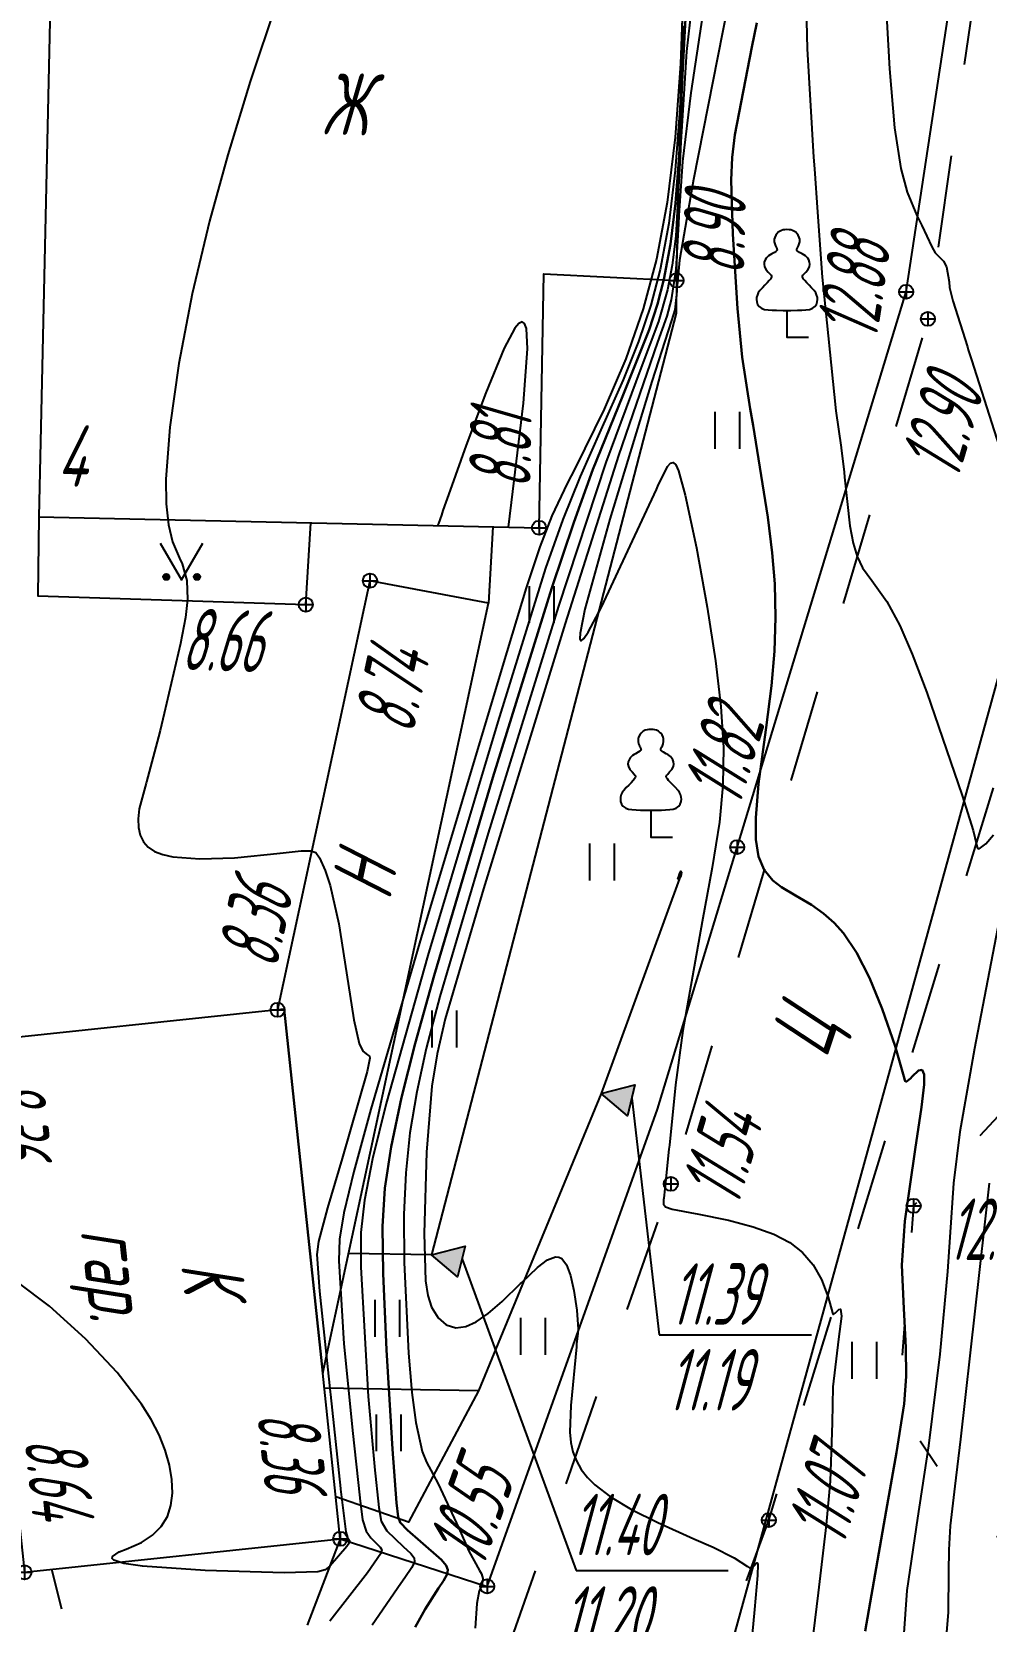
# Model space of a CAD drawing. Extents: x 1233805 to 1234355, y 654698 to 655114.
# Drawn here: x 1234202.09 to 1234217.59, y 654750.14 to 654775.97 of the extents above; entities that cross this region are included whole.
import ezdxf

# ---------------------------------------------------------------- set-up
doc = ezdxf.new("R2010")
doc.units = 0
doc.linetypes.add('ИИDash_05_15', pattern=[2, 0.5, -1.5])
doc.linetypes.add('ИИDash_15_15', pattern=[3, 1.5, -1.5])
for name, color, linetype, lineweight in [('ИИ_ГОРИЗОНТАЛИ_ОСН', 32, 'Continuous', 25), ('ИИ_ГОРИЗОНТАЛИ_УТОЛЩ', 32, 'Continuous', 30), ('ИИ_ДОРОГИ_АД', 7, 'Continuous', 25), ('ИИ_ЛЭП_НН', 250, 'Continuous', 25), ('ИИ_ОГРАДЫ', 7, 'Continuous', 25), ('ИИ_ОТМЕТКИ', 7, 'Continuous', 25), ('ИИ_СООРУЖЕНИЕ', 7, 'Continuous', 25), ('ИИ_СТРОЕНИЕ', 7, 'Continuous', 25), ('ИИ_УГОДЬЯ', 7, 'Continuous', 25)]:
    doc.layers.add(name, color=color, linetype=linetype, lineweight=lineweight)
doc.styles.add('VNIPISIMPLEXCUR', font='simplex.shx', dxfattribs={"width": 0.8, "oblique": 15})
doc.styles.add('ГОСТ 2.304 КУРСИВ', font='cs_gost2304.shx', dxfattribs={"oblique": 15})
doc.linetypes.add('ИИ052801П', pattern='A,2,[39,3dservice.shx,S=0.8,R=0,X=0,Y=0],2', length=4)
doc.linetypes.add('ИИ054741_6', pattern='A,2,-0.5,[35,3dservice.shx,S=1,R=0,X=0,Y=0],-0.5,2', length=5)

# ---------------------------------------------------------------- blocks, each defined once
blk = doc.blocks.new('ИИ05401')
at = {"color": 0, "linetype": 'Continuous', "lineweight": 25}
for points in [[(-0.4, 1.2), (-0.4, 0)], [(0.4, 1.2), (0.4, 0)]]:
    blk.add_lwpolyline(points, dxfattribs=at)
blk = doc.blocks.new('ИИ05416')
at = {"linetype": 'Continuous', "lineweight": 25}
h = blk.add_hatch(color=0, dxfattribs=at)
edge = h.paths.add_edge_path()
edge.add_arc((-0.5, 0.1), 0.1, 0, 360)
h = blk.add_hatch(color=0, dxfattribs=at)
edge = h.paths.add_edge_path()
edge.add_arc((0.5, 0.1), 0.1, 0, 360)
at = {"color": 0, "linetype": 'Continuous', "lineweight": 25}
blk.add_lwpolyline([(-0.693, 1.2), (0, 0), (0.693, 1.2)], dxfattribs=at)
for centre in [(-0.5, 0.1), (0.5, 0.1)]:
    blk.add_circle(centre, 0.1, dxfattribs=at)
blk = doc.blocks.new('ИИ053881')
at = {"color": 0, "linetype": 'Continuous', "lineweight": 25}
blk.add_lwpolyline([(0, 0.875), (0.129, 0.876), (0.342, 0.878), (0.479, 0.882), (0.614, 0.891), (0.726, 0.907), (0.816, 0.94), (0.906, 1), (0.956, 1.071), (0.983, 1.151), (0.991, 1.231), (0.986, 1.295), (0.963, 1.379), (0.932, 1.445), (0.884, 1.516), (0.798, 1.61), (0.719, 1.692), (0.646, 1.766), (0.575, 1.842), (0.536, 1.889), (0.511, 1.929), (0.501, 1.967), (0.504, 1.992), (0.518, 2.017), (0.545, 2.049), (0.608, 2.115), (0.679, 2.198), (0.732, 2.29), (0.745, 2.372), (0.736, 2.444), (0.709, 2.515), (0.672, 2.575), (0.633, 2.617), (0.596, 2.646), (0.548, 2.678), (0.495, 2.709), (0.408, 2.76), (0.363, 2.789), (0.336, 2.812), (0.324, 2.831), (0.321, 2.846), (0.325, 2.865), (0.335, 2.89), (0.353, 2.928), (0.372, 2.968), (0.4, 3.034), (0.413, 3.103), (0.412, 3.19), (0.398, 3.247), (0.363, 3.319), (0.32, 3.377), (0.284, 3.414), (0.246, 3.444), (0.181, 3.476), (0.125, 3.489), (0.07, 3.496), (0, 3.5), (-0.07, 3.496), (-0.125, 3.489), (-0.181, 3.476), (-0.246, 3.444), (-0.284, 3.414), (-0.32, 3.377), (-0.363, 3.319), (-0.398, 3.247), (-0.412, 3.19), (-0.413, 3.103), (-0.4, 3.034), (-0.372, 2.968), (-0.353, 2.928), (-0.335, 2.89), (-0.325, 2.865), (-0.321, 2.846), (-0.324, 2.831), (-0.336, 2.812), (-0.363, 2.789), (-0.408, 2.76), (-0.495, 2.709), (-0.548, 2.678), (-0.596, 2.646), (-0.633, 2.617), (-0.672, 2.575), (-0.709, 2.515), (-0.736, 2.444), (-0.745, 2.372), (-0.732, 2.29), (-0.679, 2.198), (-0.608, 2.115), (-0.545, 2.049), (-0.518, 2.017), (-0.504, 1.992), (-0.501, 1.967), (-0.511, 1.929), (-0.536, 1.889), (-0.575, 1.842), (-0.646, 1.766), (-0.719, 1.692), (-0.798, 1.61), (-0.884, 1.516), (-0.932, 1.445), (-0.963, 1.379), (-0.986, 1.295), (-0.991, 1.231), (-0.983, 1.151), (-0.956, 1.071), (-0.906, 1), (-0.816, 0.94), (-0.726, 0.907), (-0.614, 0.891), (-0.479, 0.882), (-0.342, 0.878), (-0.129, 0.876)], close=True, dxfattribs=at)
blk.add_lwpolyline([(0, 0.875), (0, 0), (0.7, 0)], dxfattribs=at)
blk = doc.blocks.new('PICKET')
at = {"color": 0, "linetype": 'Continuous', "lineweight": 25}
for p, q in [((-0.23, 0), (0.23, 0)), ((0, 0.23), (0, -0.23))]:
    blk.add_line(p, q, dxfattribs=at)
blk.add_circle((0, 0), 0.23, dxfattribs=at)
at = {"color": 0, "linetype": 'Continuous', "style": 'VNIPISIMPLEXCUR', "oblique": 15, "width": 0.8}
blk.add_attdef('OTMETKA', (1.25, 0.3), '', height=2, dxfattribs=at)
at = {"color": 8, "linetype": 'Continuous', "style": 'VNIPISIMPLEXCUR', "oblique": 15, "width": 0.8, "flags": 1}
blk.add_attdef('NOMER', (1.25, -2.7), '', height=2, dxfattribs=at)
blk = doc.blocks.new('ИИ05280')
at = {"linetype": 'Continuous'}
blk.add_hatch(color=0, dxfattribs=at).paths.add_polyline_path([(0.5, 1), (-0.531, 1), (0, 0)])
at = {"color": 0, "linetype": 'Continuous'}
blk.add_lwpolyline([(0, 0), (-0.531, 1), (0.5, 1), (0, 0)], dxfattribs=at)
at = {"color": 0, "linetype": 'Continuous', "style": 'VNIPISIMPLEXCUR', "oblique": 15, "width": 0.8}
for tag, p in [('TOP', (1.705, 4.427)), ('FOUNDATION', (1.705, 0.998))]:
    blk.add_attdef(tag, p, '', height=2, dxfattribs=at)
blk = doc.blocks.new('*U191')
at = {"color": 0, "linetype": 'ByBlock', "lineweight": -2}
for points in [[(0, 0), (3.704, -10.112)], [(3.704, -10.112), (8.649, -10.112)]]:
    blk.add_lwpolyline(points, dxfattribs=at)
blk = doc.blocks.new('*U192')
at = {"color": 0, "linetype": 'ByBlock', "lineweight": -2}
for points in [[(0, 0), (0.889, -7.696)], [(0.889, -7.696), (5.834, -7.696)]]:
    blk.add_lwpolyline(points, dxfattribs=at)

msp = doc.modelspace()

# ---------------------------------------------------------------- linework, layer by layer
at = {"layer": 'ИИ_ГОРИЗОНТАЛИ_ОСН', "flags": 128}
for points, elevation in [([(1234212.916, 654777.316), (1234212.725, 654775.644), (1234212.632, 654774.176), (1234212.623, 654773.938), (1234212.549, 654772.642), (1234212.492, 654772.176), (1234212.417, 654771.775), (1234212.269, 654771.257), (1234211.988, 654770.51), (1234211.412, 654768.969), (1234210.643, 654766.631), (1234209.506, 654762.944), (1234208.721, 654760.292), (1234208.499, 654759.447), (1234208.343, 654758.74), (1234208.232, 654758.074), (1234208.164, 654757.423), (1234208.135, 654756.751), (1234208.14, 654755.968), (1234208.211, 654754.494), (1234208.265, 654753.859), (1234208.327, 654753.37), (1234208.434, 654752.896), (1234208.503, 654752.723), (1234208.609, 654752.525), (1234208.693, 654752.371), (1234209.027, 654751.65), (1234209.192, 654751.281), (1234209.364, 654750.964), (1234209.396, 654750.91), (1234209.415, 654750.833), (1234209.408, 654750.746), (1234209.375, 654750.666), (1234209.359, 654750.633), (1234209.318, 654750.43), (1234209.291, 654750.029)], 10.5), ([(1234213.102, 654777.018), (1234212.795, 654774.976), (1234212.658, 654773.855), (1234212.599, 654772.979), (1234212.594, 654772.843), (1234212.552, 654772.105), (1234212.477, 654771.61), (1234212.403, 654771.347), (1234212.253, 654770.921), (1234211.62, 654769.083), (1234210.755, 654766.351), (1234209.43, 654762.039), (1234208.806, 654759.925), (1234208.675, 654759.361), (1234208.591, 654758.834), (1234208.501, 654757.759), (1234208.462, 654756.438), (1234208.485, 654755.668), (1234208.523, 654755.433), (1234208.586, 654755.245), (1234208.692, 654755.07), (1234208.824, 654754.956), (1234208.976, 654754.909), (1234209.143, 654754.929), (1234209.308, 654755.006), (1234209.504, 654755.142), (1234209.731, 654755.337), (1234210.03, 654755.626), (1234210.049, 654755.644), (1234210.303, 654755.888), (1234210.468, 654756.013), (1234210.599, 654756.062), (1234210.653, 654756.057), (1234210.7, 654756.032), (1234210.775, 654755.932), (1234210.841, 654755.759), (1234210.896, 654755.514), (1234210.942, 654755.192), (1234210.964, 654754.885), (1234210.964, 654754.884), (1234210.957, 654754.817), (1234210.94, 654754.645), (1234210.936, 654754.6), (1234210.846, 654753.644), (1234210.829, 654753.213), (1234210.846, 654753.045), (1234210.881, 654752.892), (1234210.937, 654752.745), (1234211.014, 654752.607), (1234211.114, 654752.477), (1234211.236, 654752.354), (1234211.489, 654752.161), (1234211.83, 654751.957), (1234212.257, 654751.742), (1234212.845, 654751.478), (1234213.155, 654751.342), (1234213.497, 654751.171), (1234213.713, 654751.029), (1234213.746, 654751.005), (1234213.79, 654751.009), (1234213.842, 654751.062), (1234213.848, 654751.07), (1234213.87, 654751.089), (1234213.88, 654751.069), (1234213.876, 654750.883), (1234213.826, 654750.333), (1234213.734, 654749.345)], 11), ([(1234212.682, 654776.922), (1234212.627, 654775.446), (1234212.54, 654774.252), (1234212.411, 654773.19), (1234212.239, 654772.27), (1234212.023, 654771.466), (1234211.738, 654770.653), (1234211.386, 654769.832), (1234210.914, 654768.875), (1234210.787, 654768.626), (1234210.536, 654768.098), (1234210.341, 654767.599), (1234210.121, 654766.932), (1234209.734, 654765.659), (1234208.413, 654761.251), (1234207.599, 654758.461), (1234207.321, 654757.447), (1234207.159, 654756.774), (1234207.088, 654756.349), (1234207.079, 654755.996), (1234207.162, 654754.647), (1234207.3, 654753.244), (1234207.301, 654753.237), (1234207.417, 654752.143), (1234207.417, 654752.141), (1234207.462, 654751.789), (1234207.524, 654751.603), (1234207.598, 654751.495), (1234207.715, 654751.377), (1234207.749, 654751.344), (1234207.778, 654751.299), (1234207.762, 654751.24), (1234207.544, 654750.927), (1234206.935, 654750.139)], 9), ([(1234213.468, 654776.753), (1234212.836, 654773.564), (1234212.613, 654772.254), (1234212.567, 654771.781), (1234212.565, 654771.749), (1234212.536, 654771.445), (1234212.483, 654771.275), (1234212.161, 654770.282), (1234211.48, 654768.046), (1234211.074, 654766.585), (1234210.995, 654766.196), (1234210.992, 654766.101), (1234211.012, 654766.071), (1234211.057, 654766.107), (1234211.126, 654766.208), (1234211.345, 654766.614), (1234212.238, 654768.531), (1234212.261, 654768.581), (1234212.417, 654768.9), (1234212.466, 654768.958), (1234212.508, 654768.968), (1234212.55, 654768.928), (1234212.593, 654768.833), (1234212.703, 654768.434), (1234212.885, 654767.579), (1234213.062, 654766.615), (1234213.197, 654765.743), (1234213.283, 654765.004), (1234213.323, 654764.336), (1234213.315, 654763.722), (1234213.259, 654763.123), (1234213.141, 654762.386), (1234212.978, 654761.503), (1234212.666, 654759.738), (1234212.546, 654758.856), (1234212.446, 654757.875), (1234212.44, 654757.809), (1234212.375, 654757.167), (1234212.355, 654757.014), (1234212.351, 654756.985), (1234212.35, 654756.914), (1234212.381, 654756.872), (1234212.492, 654756.835), (1234212.865, 654756.764), (1234212.899, 654756.757), (1234213.408, 654756.656), (1234213.808, 654756.55), (1234214.14, 654756.428), (1234214.4, 654756.293), (1234214.607, 654756.131), (1234214.779, 654755.93), (1234214.917, 654755.693), (1234215.027, 654755.407), (1234215.095, 654755.149), (1234215.095, 654755.146), (1234215.106, 654755.122), (1234215.14, 654755.147), (1234215.153, 654755.161), (1234215.198, 654755.206), (1234215.226, 654755.211), (1234215.242, 654755.097), (1234215.194, 654754.723), (1234215.101, 654753.95), (1234215.087, 654753.364), (1234215.059, 654752.418), (1234214.992, 654751.705), (1234214.861, 654750.602), (1234214.78, 654749.935)], 11.5), ([(1234215.952, 654776.621), (1234216.023, 654775.365), (1234216.104, 654774.405), (1234216.203, 654773.745), (1234216.308, 654773.36), (1234216.467, 654772.982), (1234216.472, 654772.97), (1234216.544, 654772.816), (1234216.708, 654772.47), (1234216.763, 654772.373), (1234216.815, 654772.321), (1234216.815, 654772.32), (1234216.897, 654772.238), (1234216.946, 654772.145), (1234216.987, 654771.901), (1234216.997, 654771.81), (1234217.049, 654771.595), (1234217.286, 654770.844), (1234217.3, 654770.799), (1234217.353, 654770.633), (1234218.339, 654767.547)], 13), ([(1234206.064, 654776.438), (1234205.64, 654775.157), (1234205.275, 654773.966), (1234204.977, 654772.886), (1234204.698, 654771.71), (1234204.48, 654770.575), (1234204.332, 654769.54), (1234204.27, 654768.694), (1234204.275, 654768.293), (1234204.312, 654767.955), (1234204.38, 654767.676), (1234204.491, 654767.411), (1234204.533, 654767.32), (1234204.61, 654767.052), (1234204.62, 654766.742), (1234204.589, 654766.447), (1234204.507, 654766.027), (1234204.243, 654764.89), (1234204.177, 654764.61), (1234204.152, 654764.507), (1234203.956, 654763.781), (1234203.948, 654763.758), (1234203.837, 654763.34), (1234203.818, 654763.178), (1234203.823, 654763.036), (1234203.852, 654762.911), (1234203.906, 654762.804), (1234203.984, 654762.717), (1234204.087, 654762.649), (1234204.219, 654762.597), (1234204.385, 654762.559), (1234204.82, 654762.525), (1234205.385, 654762.544), (1234206.125, 654762.62), (1234206.125, 654762.62), (1234206.468, 654762.658), (1234206.622, 654762.66), (1234206.704, 654762.629), (1234206.764, 654762.543), (1234206.854, 654762.34), (1234206.936, 654762.094), (1234207.079, 654761.47), (1234207.203, 654760.675), (1234207.322, 654759.912), (1234207.411, 654759.527), (1234207.47, 654759.405), (1234207.545, 654759.344), (1234207.574, 654759.323), (1234207.581, 654759.286), (1234207.536, 654759.073), (1234207.13, 654757.659), (1234206.895, 654756.856), (1234206.748, 654756.311), (1234206.719, 654756.098), (1234206.767, 654755.504), (1234206.938, 654753.868), (1234206.942, 654753.824), (1234207.104, 654752.297), (1234207.106, 654752.285), (1234207.19, 654751.595), (1234207.217, 654751.501), (1234207.25, 654751.449), (1234207.252, 654751.448), (1234207.255, 654751.424), (1234207.206, 654751.354), (1234206.94, 654751.04), (1234206.856, 654750.976), (1234206.737, 654750.943), (1234206.193, 654750.925), (1234204.906, 654750.964), (1234203.891, 654751.034), (1234203.587, 654751.078), (1234203.425, 654751.131), (1234203.396, 654751.16), (1234203.401, 654751.192), (1234203.513, 654751.266), (1234203.624, 654751.312), (1234203.874, 654751.421), (1234204.055, 654751.537), (1234204.196, 654751.677), (1234204.296, 654751.842), (1234204.352, 654752.019), (1234204.377, 654752.221), (1234204.369, 654752.441), (1234204.33, 654752.675), (1234204.26, 654752.917), (1234204.16, 654753.166), (1234204.031, 654753.417), (1234203.874, 654753.669), (1234203.48, 654754.181), (1234202.966, 654754.729), (1234202.38, 654755.261), (1234201.853, 654755.656)], 8.5), ([(1234214.665, 654776.364), (1234214.683, 654775.69), (1234214.788, 654773.93), (1234214.802, 654773.737), (1234214.85, 654773.032), (1234214.93, 654771.976), (1234215.151, 654769.807), (1234215.234, 654769.21), (1234215.234, 654769.207), (1234215.286, 654768.809), (1234215.292, 654768.731), (1234215.378, 654767.937), (1234215.432, 654767.656), (1234215.495, 654767.441), (1234215.584, 654767.257), (1234215.733, 654767.05), (1234215.976, 654766.708), (1234216.186, 654766.319), (1234216.388, 654765.853), (1234216.628, 654765.23), (1234217.2, 654763.559), (1234217.379, 654762.987), (1234217.435, 654762.76), (1234217.436, 654762.755), (1234217.449, 654762.702), (1234217.477, 654762.688), (1234217.586, 654762.772), (1234217.707, 654762.916)], 12.5), ([(1234212.674, 654776.06), (1234212.616, 654774.707), (1234212.542, 654773.715), (1234212.438, 654772.85), (1234212.299, 654772.105), (1234212.145, 654771.526), (1234211.946, 654770.932), (1234211.697, 654770.31), (1234211.335, 654769.5), (1234210.996, 654768.74), (1234210.716, 654768.042), (1234210.436, 654767.25), (1234209.658, 654764.754), (1234208.524, 654760.956), (1234207.847, 654758.554), (1234207.624, 654757.651), (1234207.493, 654756.98), (1234207.438, 654756.457), (1234207.438, 654755.894), (1234207.556, 654753.791), (1234207.659, 654752.652), (1234207.659, 654752.651), (1234207.729, 654751.988), (1234207.729, 654751.988), (1234207.767, 654751.766), (1234207.857, 654751.611), (1234208.122, 654751.355), (1234208.247, 654751.24), (1234208.302, 654751.171), (1234208.306, 654751.105), (1234208.262, 654751.011), (1234208.151, 654750.847), (1234208.083, 654750.752), (1234207.62, 654750.074)], 9.5), ([(1234209.831, 654767.917), (1234209.905, 654768.496), (1234210.075, 654769.933), (1234210.14, 654770.814), (1234210.124, 654771.142), (1234210.096, 654771.225), (1234210.056, 654771.253), (1234210.003, 654771.228), (1234209.936, 654771.148), (1234209.763, 654770.826), (1234209.463, 654770.101), (1234209.145, 654769.246), (1234208.886, 654768.52), (1234208.768, 654768.186), (1234208.743, 654768.114), (1234208.695, 654767.977), (1234208.69, 654767.964), (1234208.682, 654767.943)], 9), ([(1234217.802, 654761.529), (1234217.399, 654759.446), (1234217.165, 654758.089), (1234217.06, 654757.255), (1234216.998, 654756.381), (1234216.964, 654755.82), (1234216.839, 654754.477), (1234216.653, 654752.99), (1234216.475, 654751.815), (1234216.304, 654750.638), (1234216.249, 654749.868)], 12.5), ([(1234217.641, 654757.255), (1234217.174, 654753.097), (1234217.081, 654752.335), (1234217.006, 654751.689), (1234216.982, 654751.299), (1234216.98, 654750.937), (1234216.972, 654750.281), (1234216.931, 654749.765)], 13)]:
    msp.add_lwpolyline(points, dxfattribs=dict(at, elevation=elevation))
at = {"layer": 'ИИ_ГОРИЗОНТАЛИ_ОСН', "elevation": 11, "flags": 128}
msp.add_lwpolyline([(1234212.606, 654762.212), (1234212.585, 654762.202), (1234212.599, 654762.241), (1234212.613, 654762.276), (1234212.623, 654762.308), (1234212.63, 654762.328), (1234212.641, 654762.311), (1234212.637, 654762.273), (1234212.625, 654762.236), (1234212.62, 654762.227), (1234212.614, 654762.22), (1234212.606, 654762.212)], close=True, dxfattribs=at)
at = {"layer": 'ИИ_ГОРИЗОНТАЛИ_УТОЛЩ', "flags": 128}
for points, elevation in [([(1234212.761, 654777.19), (1234212.665, 654775.373), (1234212.651, 654775.033), (1234212.603, 654773.952), (1234212.546, 654773.18), (1234212.465, 654772.513), (1234212.358, 654771.94), (1234212.253, 654771.539), (1234212.118, 654771.122), (1234211.684, 654770.037), (1234211.204, 654768.855), (1234210.892, 654767.992), (1234210.537, 654766.931), (1234209.582, 654763.849), (1234208.626, 654760.634), (1234208.318, 654759.525), (1234208.095, 654758.647), (1234207.926, 654757.85), (1234207.828, 654757.178), (1234207.789, 654756.551), (1234207.797, 654755.792), (1234207.853, 654754.551), (1234207.951, 654752.934), (1234208.017, 654752.065), (1234208.017, 654752.065), (1234208.041, 654751.834), (1234208.041, 654751.834), (1234208.072, 654751.743), (1234208.191, 654751.619), (1234208.405, 654751.435), (1234208.744, 654751.137), (1234208.823, 654751.047), (1234208.851, 654750.976), (1234208.838, 654750.902), (1234208.78, 654750.797), (1234208.698, 654750.675), (1234208.478, 654750.337), (1234208.318, 654750.041)], 10), ([(1234213.865, 654776.11), (1234213.785, 654775.715), (1234213.511, 654774.293), (1234213.466, 654773.922), (1234213.451, 654773.553), (1234213.474, 654772.677), (1234213.552, 654771.469), (1234213.629, 654770.678), (1234213.758, 654769.841), (1234213.806, 654769.566), (1234214.046, 654768.078), (1234214.116, 654767.498), (1234214.157, 654766.993), (1234214.172, 654766.45), (1234214.155, 654765.9), (1234214.107, 654765.34), (1234214.018, 654764.66), (1234214.013, 654764.625), (1234213.895, 654763.747), (1234213.849, 654763.191), (1234213.852, 654762.839), (1234213.896, 654762.568), (1234213.987, 654762.348), (1234214.127, 654762.174), (1234214.266, 654762.067), (1234214.494, 654761.933), (1234214.755, 654761.779), (1234214.951, 654761.64), (1234215.124, 654761.488), (1234215.275, 654761.318), (1234215.487, 654761.003), (1234215.697, 654760.592), (1234215.903, 654760.091), (1234216.114, 654759.483), (1234216.265, 654758.955), (1234216.265, 654758.95), (1234216.274, 654758.914), (1234216.292, 654758.905), (1234216.363, 654758.959), (1234216.391, 654758.991), (1234216.489, 654759.089), (1234216.549, 654759.099), (1234216.581, 654759.024), (1234216.584, 654758.861), (1234216.543, 654758.492), (1234216.439, 654757.805), (1234216.27, 654756.639), (1234216.223, 654755.925), (1234216.252, 654755.219), (1234216.259, 654755.118), (1234216.288, 654754.585), (1234216.293, 654754.115), (1234216.26, 654753.674), (1234216.133, 654752.883), (1234215.965, 654751.931), (1234215.626, 654749.978)], 12)]:
    msp.add_lwpolyline(points, dxfattribs=dict(at, elevation=elevation))
at = {"layer": 'ИИ_ДОРОГИ_АД', "linetype": 'ИИDash_15_15', "flags": 128}
for points in [[(1234220.863, 654901.437), (1234221.096, 654898.773), (1234221.518, 654896.529), (1234222.987, 654889.058), (1234221.8, 654887.144), (1234224.533, 654872.757), (1234225.398, 654871.29), (1234225.9, 654865.639), (1234224.988, 654854.039), (1234223.549, 654833.613), (1234222.214, 654816.32), (1234220.872, 654801.349), (1234218.967, 654787.55), (1234216.644, 654771.3), (1234212.47, 654757.246), (1234207.671, 654743.556), (1234206.578, 654741.423), (1234205.97, 654740.262), (1234204.615, 654740.488), (1234204.978, 654743.309), (1234205.551, 654746.133), (1234204.405, 654748.021), (1234202.9, 654749.07), (1234202.418, 654750.982)], [(1234204.633, 654725.364), (1234205.33, 654727.179), (1234209.72, 654739.854), (1234214.061, 654751.783), (1234220.686, 654773.379), (1234222.108, 654788.456), (1234223.692, 654798.595), (1234223.781, 654800.56), (1234224.768, 654811.23), (1234226.095, 654823.988), (1234228.587, 654862.845), (1234228.532, 654864.461), (1234228.354, 654877.978), (1234226.599, 654889.68), (1234225.273, 654897.871), (1234226.746, 654899.093), (1234227.715, 654899.282)], [(1234209.577, 654767.923), (1234209.511, 654766.679)], [(1234207.102, 654751.479), (1234206.192, 654749.096), (1234205.551, 654746.133)]]:
    msp.add_lwpolyline(points, dxfattribs=at)
at = {"layer": 'ИИ_ДОРОГИ_АД', "flags": 128}
msp.add_lwpolyline([(1234202.208, 654768.086), (1234202.192, 654766.802), (1234206.542, 654766.658), (1234206.623, 654767.988)], dxfattribs=at)
at = {"layer": 'ИИ_ЛЭП_НН', "flags": 128}
msp.add_lwpolyline([(1234224.063, 654788.287), (1234212.986, 654748.055), (1234210.181, 654726.963)], dxfattribs=at)
at = {"layer": 'ИИ_ОГРАДЫ', "linetype": 'ИИ054741_6'}
msp.add_lwpolyline([(1234207.102, 654751.479), (1234209.488, 654750.706), (1234212.253, 654758.458), (1234216.291, 654771.741), (1234218.696, 654787.574), (1234219.65, 654798.318), (1234212.275, 654798.51)], dxfattribs=at)
at = {"layer": 'ИИ_СООРУЖЕНИЕ', "linetype": 'ИИ052801П', "flags": 128}
for points in [[(1234212.562, 654771.924), (1234212.556, 654771.391), (1234208.582, 654756.095), (1234207.236, 654756.117)], [(1234212.63, 654762.27), (1234211.337, 654758.714), (1234209.344, 654753.883), (1234208.208, 654751.752), (1234207.03, 654752.163)], [(1234209.344, 654753.883), (1234206.843, 654753.926)]]:
    msp.add_lwpolyline(points, dxfattribs=at)
at = {"layer": 'ИИ_СТРОЕНИЕ'}
for points in [[(1234202.439, 654778.578), (1234202.208, 654768.086), (1234210.33, 654767.906), (1234210.406, 654772.034), (1234212.562, 654771.924), (1234212.709, 654778.351)], [(1234207.584, 654767.047), (1234206.083, 654760.074), (1234206.19, 654760.085), (1234206.817, 654754.17), (1234209.511, 654766.679)], [(1234201.061, 654759.541), (1234201.973, 654750.935), (1234207.102, 654751.479), (1234206.817, 654754.17), (1234206.19, 654760.085), (1234206.083, 654760.074)]]:
    msp.add_lwpolyline(points, close=True, dxfattribs=at)
at = {"layer": 'ИИ_УГОДЬЯ', "linetype": 'ИИDash_05_15', "flags": 128}
msp.add_lwpolyline([(1234216.369, 654728.842), (1234218.093, 654725.313), (1234219.16, 654723.385), (1234221.664, 654722.974), (1234224.044, 654724), (1234225.029, 654727.324), (1234226.342, 654728.473), (1234227.368, 654729.622), (1234226.794, 654734.464), (1234224.004, 654735.418), (1234221.336, 654733.653), (1234220.433, 654733.612), (1234219.735, 654734.433), (1234220.803, 654735.828), (1234223.675, 654737.921), (1234224.745, 654741.329), (1234224.772, 654743.818), (1234224.659, 654744.913), (1234225.433, 654746.509), (1234226.802, 654747.089), (1234227.611, 654748.027), (1234227.595, 654749.332), (1234226.386, 654751.169), (1234225.563, 654752.448), (1234225.353, 654754.832), (1234225.859, 654756.596), (1234225.473, 654761.797), (1234224.937, 654764.712), (1234224.314, 654766.956), (1234222.776, 654767.663), (1234220.822, 654764.795), (1234219.446, 654761.212), (1234217.784, 654758.344), (1234216.412, 654756.889), (1234216.163, 654753.606), (1234217.283, 654751.93), (1234218.696, 654750.724), (1234220.842, 654748.924), (1234220.045, 654747.264), (1234217.453, 654747.397), (1234215.062, 654748.725), (1234213.202, 654745.869), (1234212.67, 654741.418), (1234214.53, 654737.75), (1234216.59, 654737.152), (1234217.586, 654735.292), (1234216.922, 654732.901), (1234215.49, 654732.203), (1234215.328, 654731.24)], close=True, dxfattribs=at)

# ---------------------------------------------------------------- block references
at = {"layer": 'ИИ_ОТМЕТКИ'}
ref = msp.add_blockref('PICKET', (1234212.562, 654771.924, 8.9), dxfattribs=dict(at, xscale=0.5, yscale=0.5, zscale=0.5))
ref.add_attrib('OTMETKA', '8.90', (1234213.661, 654771.999, 8.9), dxfattribs={"layer": '0', "color": 0, "linetype": 'Continuous', "height": 1, "rotation": 88.6934, "style": 'ГОСТ 2.304 КУРСИВ', "oblique": 15, "width": 0.65})
ref = msp.add_blockref('PICKET', (1234216.291, 654771.741, 12.876), dxfattribs=dict(at, xscale=0.5, yscale=0.5, zscale=0.5))
ref.add_attrib('OTMETKA', '12.88', (1234215.81, 654770.94, 12.876), dxfattribs={"layer": '0', "color": 0, "linetype": 'Continuous', "height": 1, "rotation": 81.3634, "style": 'ГОСТ 2.304 КУРСИВ', "oblique": 15, "width": 0.65})
ref = msp.add_blockref('PICKET', (1234216.644, 654771.3, 12.902), dxfattribs=dict(at, xscale=0.5, yscale=0.5, zscale=0.5))
ref.add_attrib('OTMETKA', '12.90', (1234217.127, 654768.668, 12.902), dxfattribs={"layer": '0', "color": 0, "linetype": 'Continuous', "height": 1, "rotation": 73.46, "style": 'ГОСТ 2.304 КУРСИВ', "oblique": 15, "width": 0.65})
ref = msp.add_blockref('PICKET', (1234210.33, 654767.906, 8.81), dxfattribs=dict(at, xscale=0.5, yscale=0.5, zscale=0.5))
ref.add_attrib('OTMETKA', '8.81', (1234210.191, 654768.534, 8.81), dxfattribs={"layer": '0', "color": 0, "linetype": 'Continuous', "height": 1, "rotation": 88.9482, "style": 'ГОСТ 2.304 КУРСИВ', "oblique": 15, "width": 0.65})
ref = msp.add_blockref('PICKET', (1234207.584, 654767.047, 8.735), dxfattribs=dict(at, xscale=0.5, yscale=0.5, zscale=0.5))
ref.add_attrib('OTMETKA', '8.74', (1234208.285, 654764.529, 8.735), dxfattribs={"layer": '0', "color": 0, "linetype": 'Continuous', "height": 1, "rotation": 77.8475, "style": 'ГОСТ 2.304 КУРСИВ', "oblique": 15, "width": 0.65})
ref = msp.add_blockref('PICKET', (1234206.542, 654766.658, 8.657), dxfattribs=dict(at, xscale=0.5, yscale=0.5, zscale=0.5))
ref.add_attrib('OTMETKA', '8.66', (1234204.508, 654765.6, 8.657), dxfattribs={"layer": '0', "color": 0, "linetype": 'Continuous', "height": 1, "rotation": 358.1051, "style": 'ГОСТ 2.304 КУРСИВ', "oblique": 15, "width": 0.65})
ref = msp.add_blockref('PICKET', (1234213.548, 654762.718, 11.817), dxfattribs=dict(at, xscale=0.5, yscale=0.5, zscale=0.5))
ref.add_attrib('OTMETKA', '11.82', (1234213.586, 654763.359, 11.817), dxfattribs={"layer": '0', "color": 0, "linetype": 'Continuous', "height": 1, "rotation": 73.0938, "style": 'ГОСТ 2.304 КУРСИВ', "oblique": 15, "width": 0.65})
ref = msp.add_blockref('PICKET', (1234206.083, 654760.074, 8.36), dxfattribs=dict(at, xscale=0.5, yscale=0.5, zscale=0.5))
ref.add_attrib('OTMETKA', '8.36', (1234206.068, 654760.717, 8.36), dxfattribs={"layer": '0', "color": 0, "linetype": 'Continuous', "height": 1, "rotation": 77.8475, "style": 'ГОСТ 2.304 КУРСИВ', "oblique": 15, "width": 0.65})
ref = msp.add_blockref('PICKET', (1234201.061, 654759.541, 8.364), dxfattribs=dict(at, xscale=0.5, yscale=0.5, zscale=0.5))
ref.add_attrib('OTMETKA', '8.36', (1234201.276, 654758.935, 8.364), dxfattribs={"layer": '0', "color": 0, "linetype": 'Continuous', "height": 1, "rotation": 276.0539, "style": 'ГОСТ 2.304 КУРСИВ', "oblique": 15, "width": 0.65})
ref = msp.add_blockref('PICKET', (1234212.47, 654757.246, 11.535), dxfattribs=dict(at, xscale=0.5, yscale=0.5, zscale=0.5))
ref.add_attrib('OTMETKA', '11.54', (1234213.561, 654756.859, 11.535), dxfattribs={"layer": '0', "color": 0, "linetype": 'Continuous', "height": 1, "rotation": 73.46, "style": 'ГОСТ 2.304 КУРСИВ', "oblique": 15, "width": 0.65})
ref = msp.add_blockref('PICKET', (1234216.412, 654756.889, 12.115), dxfattribs=dict(at, xscale=0.5, yscale=0.5, zscale=0.5))
ref.add_attrib('OTMETKA', '12.12', (1234216.967, 654756.009, 12.115), dxfattribs={"layer": '0', "color": 0, "linetype": 'Continuous', "height": 1, "style": 'ГОСТ 2.304 КУРСИВ', "oblique": 15, "width": 0.65})
ref = msp.add_blockref('PICKET', (1234207.102, 654751.479, 8.36), dxfattribs=dict(at, xscale=0.5, yscale=0.5, zscale=0.5))
ref.add_attrib('OTMETKA', '8.36', (1234205.746, 654753.513, 8.36), dxfattribs={"layer": '0', "color": 0, "linetype": 'Continuous', "height": 1, "rotation": 276.0539, "style": 'ГОСТ 2.304 КУРСИВ', "oblique": 15, "width": 0.65})
ref = msp.add_blockref('PICKET', (1234201.973, 654750.935, 8.644), dxfattribs=dict(at, xscale=0.5, yscale=0.5, zscale=0.5))
ref.add_attrib('OTMETKA', '8.64', (1234201.967, 654753.096, 8.644), dxfattribs={"layer": '0', "color": 0, "linetype": 'Continuous', "height": 1, "rotation": 276.0539, "style": 'ГОСТ 2.304 КУРСИВ', "oblique": 15, "width": 0.65})
ref = msp.add_blockref('PICKET', (1234214.061, 654751.783, 11.068), dxfattribs=dict(at, xscale=0.5, yscale=0.5, zscale=0.5))
ref.add_attrib('OTMETKA', '11.07', (1234215.275, 654751.341, 11.068), dxfattribs={"layer": '0', "color": 0, "linetype": 'Continuous', "height": 1, "rotation": 72.9457, "style": 'ГОСТ 2.304 КУРСИВ', "oblique": 15, "width": 0.65})
ref = msp.add_blockref('PICKET', (1234209.488, 654750.706, 10.554), dxfattribs=dict(at, xscale=0.5, yscale=0.5, zscale=0.5))
ref.add_attrib('OTMETKA', '10.55', (1234209.423, 654750.993, 10.554), dxfattribs={"layer": '0', "color": 0, "linetype": 'Continuous', "height": 1, "rotation": 70.3669, "style": 'ГОСТ 2.304 КУРСИВ', "oblique": 15, "width": 0.65})
at = {"layer": 'ИИ_СООРУЖЕНИЕ'}
ref = msp.add_blockref('ИИ05280', (1234211.338, 654758.714, 11.19), dxfattribs=dict(at, xscale=0.4999999999999994, yscale=0.4999999999999994, zscale=0.4999999999999994, rotation=256.2349684459722))
ref.add_attrib('TOP', '11.39', (1234212.461, 654754.956, 11.19), dxfattribs={"layer": '0', "color": 0, "linetype": 'Continuous', "height": 1, "style": 'ГОСТ 2.304 КУРСИВ', "oblique": 15, "width": 0.65})
ref.add_attrib('FOUNDATION', '11.19', (1234212.406, 654753.563, 11.19), dxfattribs={"layer": '0', "color": 0, "linetype": 'Continuous', "height": 1, "style": 'ГОСТ 2.304 КУРСИВ', "oblique": 15, "width": 0.65})
at = {"layer": 'ИИ_СООРУЖЕНИЕ', "color": 7, "xscale": 0.5, "yscale": 0.5, "zscale": 0.5}
for name, p in [('*U192', (1234211.835, 654758.641, 11.19)), ('*U191', (1234209.079, 654756.022, 11.197))]:
    msp.add_blockref(name, p, dxfattribs=at)
at = {"layer": 'ИИ_СООРУЖЕНИЕ'}
ref = msp.add_blockref('ИИ05280', (1234208.582, 654756.095, 11.197), dxfattribs=dict(at, xscale=0.4999999999999994, yscale=0.4999999999999994, zscale=0.4999999999999994, rotation=256.2349684459722))
ref.add_attrib('TOP', '11.40', (1234210.839, 654751.211, 11.197), dxfattribs={"layer": '0', "color": 0, "linetype": 'Continuous', "height": 1, "style": 'ГОСТ 2.304 КУРСИВ', "oblique": 15, "width": 0.65})
ref.add_attrib('FOUNDATION', '11.20', (1234210.697, 654749.708, 11.197), dxfattribs={"layer": '0', "color": 0, "linetype": 'Continuous', "height": 1, "style": 'ГОСТ 2.304 КУРСИВ', "oblique": 15, "width": 0.65})
at = {"layer": 'ИИ_УГОДЬЯ', "xscale": 0.5, "yscale": 0.5, "zscale": 0.5}
for name, p in [('ИИ053881', (1234214.356, 654771.001, -11.67)), ('ИИ05401', (1234213.385, 654769.191)), ('ИИ05416', (1234204.526, 654767.058)), ('ИИ05401', (1234210.369, 654766.36)), ('ИИ053881', (1234212.146, 654762.881, -11.67)), ('ИИ05401', (1234211.349, 654762.177)), ('ИИ05401', (1234208.787, 654759.464)), ('ИИ05401', (1234207.864, 654754.761)), ('ИИ05401', (1234210.228, 654754.467)), ('ИИ05401', (1234215.607, 654754.079)), ('ИИ05401', (1234207.887, 654752.901))]:
    msp.add_blockref(name, p, dxfattribs=at)

# ---------------------------------------------------------------- texts
at = {"layer": 'ИИ_ДОРОГИ_АД', "style": 'ГОСТ 2.304 КУРСИВ', "oblique": 15, "width": 0.8}
msp.add_text('Ц', height=1, rotation=71.6654, dxfattribs=at).set_placement((1234214.996, 654759.264))
at = {"layer": 'ИИ_СТРОЕНИЕ', "style": 'ГОСТ 2.304 КУРСИВ', "oblique": 15, "width": 0.8}
for s, rotation, p in [('Ж', 358.7348, (1234206.796, 654774.298)), ('4', 358.7348, (1234202.485, 654768.58)), ('Н', 77.8475, (1234207.907, 654761.831)), ('гар.', 276.0539, (1234202.886, 654756.495)), ('К', 276.0539, (1234204.516, 654755.949))]:
    msp.add_text(s, height=1, rotation=rotation, dxfattribs=at).set_placement(p)

doc.saveas('drawing.dxf')
